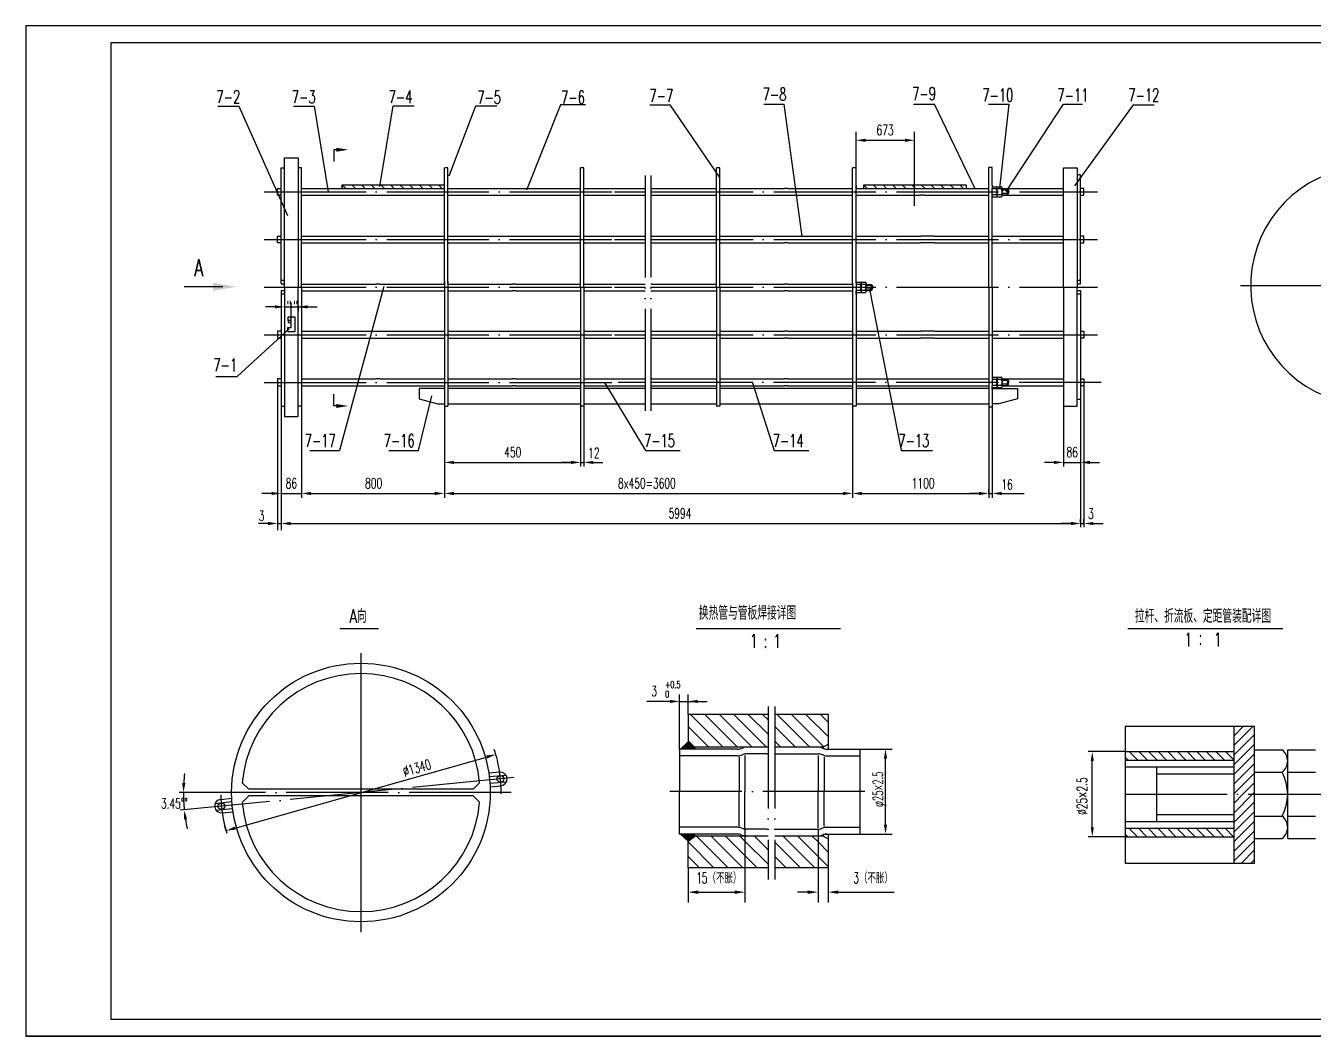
# Model space of a CAD drawing. Extents: x -955 to 1252, y 69 to 1417.
# Drawn here: x -525.5 to -147.1, y 1111.6 to 1408.6 of the extents above; entities that cross this region are included whole.
import ezdxf
from ezdxf.enums import TextEntityAlignment as Align

# ---------------------------------------------------------------- set-up
doc = ezdxf.new("R2010")
doc.units = 0
doc.header["$MEASUREMENT"] = 0
doc.linetypes.add('DASHDOT-M', pattern=[36, 30, -3, 0, -3])
doc.linetypes.add('DIVIDE-M', pattern=[39, 30, -3, 0, -3, 0, -3])
doc.layers.get('0').update_dxf_attribs({"linetype": 'CONTINUOUS'})
for name, color, linetype in [('1', 3, 'CONTINUOUS'), ('CDR_DWG1', 4, 'CONTINUOUS'), ('CDR_DWG2', 2, 'CONTINUOUS'), ('CDR_DWG3', 1, 'DASHDOT-M'), ('CDR_DWG4', 3, 'DIVIDE-M')]:
    doc.layers.add(name, color=color, linetype=linetype)
doc.styles.add('HZ', font='romans', dxfattribs={"width": 0.7, "bigfont": 'hz'})

# ---------------------------------------------------------------- blocks, each defined once
blk = doc.blocks.new('*X111')
at = {"layer": '1', "color": 0, "linetype": 'Continuous'}
for p, q in [((-22596.93, -20726.81), (-22606.55, -20717.18)), ((-22592.68, -20726.81), (-22602.31, -20717.18)), ((-22588.44, -20726.81), (-22598.06, -20717.18)), ((-22584.2, -20726.81), (-22593.82, -20717.18)), ((-22583.73, -20723.03), (-22589.58, -20717.18)), ((-22583.73, -20718.79), (-22585.34, -20717.18)), ((-22571.47, -20726.81), (-22581.09, -20717.18)), ((-22567.34, -20726.69), (-22576.85, -20717.18)), ((-22565.99, -20723.8), (-22572.61, -20717.18)), ((-22565.99, -20719.56), (-22568.37, -20717.18)), ((-22601.17, -20726.81), (-22607.25, -20720.72)), ((-22575.71, -20726.81), (-22581.73, -20720.79)), ((-22605.99, -20726.23), (-22607.25, -20724.96)), ((-22579.96, -20726.81), (-22581.73, -20725.03)), ((-22595.42, -20762.25), (-22604.74, -20752.94)), ((-22591.18, -20762.25), (-22600.49, -20752.94)), ((-22590.53, -20758.66), (-22596.25, -20752.94)), ((-22590.53, -20754.42), (-22592.01, -20752.94)), ((-22583.73, -20756.97), (-22587.76, -20752.94)), ((-22569.97, -20762.25), (-22579.28, -20752.94)), ((-22569.05, -20758.92), (-22575.03, -20752.94)), ((-22569.05, -20754.68), (-22570.79, -20752.94)), ((-22599.66, -20762.25), (-22607.25, -20754.66)), ((-22583.73, -20761.21), (-22590.53, -20754.42)), ((-22574.21, -20762.25), (-22581.73, -20754.73)), ((-22565.99, -20757.74), (-22569.05, -20754.68)), ((-22603.91, -20762.25), (-22607.25, -20758.91)), ((-22586.94, -20762.25), (-22590.53, -20758.66)), ((-22578.45, -20762.25), (-22581.73, -20758.97)), ((-22565.99, -20761.99), (-22569.05, -20758.92))]:
    blk.add_line(p, q, dxfattribs=at)
blk = doc.blocks.new('*X110')
at = {"layer": '1', "color": 0, "linetype": 'Continuous'}
for p, q in [((-22609.36, -20752.37), (-22609.41, -20752.41)), ((-22608.94, -20752.37), (-22609.19, -20752.62)), ((-22609.1, -20752.37), (-22607.1, -20754.38)), ((-22608.51, -20752.37), (-22608.97, -20752.83)), ((-22608.09, -20752.37), (-22608.75, -20753.04)), ((-22608.68, -20752.37), (-22606.86, -20754.19)), ((-22607.67, -20752.37), (-22608.54, -20753.24)), ((-22607.24, -20752.37), (-22608.32, -20753.45)), ((-22608.25, -20752.37), (-22606.62, -20754.01)), ((-22606.82, -20752.37), (-22608.1, -20753.66)), ((-22606.39, -20752.37), (-22607.89, -20753.86)), ((-22607.83, -20752.37), (-22606.38, -20753.82)), ((-22605.97, -20752.37), (-22607.67, -20754.07)), ((-22605.55, -20752.37), (-22607.45, -20754.28)), ((-22607.4, -20752.37), (-22606.14, -20753.63)), ((-22605.25, -20752.5), (-22607.22, -20754.48)), ((-22606.98, -20752.37), (-22605.9, -20753.45)), ((-22606.56, -20752.37), (-22605.66, -20753.26)), ((-22606.13, -20752.37), (-22605.42, -20753.08)), ((-22605.71, -20752.37), (-22605.25, -20752.83)), ((-22605.25, -20752.93), (-22605.33, -20753.01)), ((-22605.28, -20752.37), (-22605.25, -20752.4))]:
    blk.add_line(p, q, dxfattribs=at)
blk = doc.blocks.new('*X109')
at = {"layer": '1', "color": 0, "linetype": 'Continuous'}
for p, q in [((-22609.1, -20727.37), (-22607.1, -20725.37)), ((-22608.68, -20727.37), (-22606.86, -20725.55)), ((-22607.67, -20727.37), (-22608.54, -20726.5)), ((-22607.24, -20727.37), (-22608.32, -20726.29)), ((-22608.25, -20727.37), (-22606.62, -20725.74)), ((-22606.82, -20727.37), (-22608.1, -20726.09)), ((-22606.39, -20727.37), (-22607.89, -20725.88)), ((-22607.83, -20727.37), (-22606.38, -20725.92)), ((-22605.97, -20727.37), (-22607.67, -20725.67)), ((-22605.55, -20727.37), (-22607.45, -20725.47)), ((-22607.4, -20727.37), (-22606.14, -20726.11)), ((-22605.25, -20727.24), (-22607.23, -20725.27)), ((-22606.98, -20727.37), (-22605.9, -20726.3)), ((-22606.56, -20727.37), (-22605.66, -20726.48)), ((-22609.36, -20727.37), (-22609.41, -20727.33)), ((-22608.94, -20727.37), (-22609.19, -20727.12)), ((-22608.52, -20727.37), (-22608.97, -20726.92)), ((-22608.09, -20727.37), (-22608.75, -20726.71)), ((-22606.13, -20727.37), (-22605.42, -20726.67)), ((-22605.71, -20727.37), (-22605.25, -20726.92)), ((-22605.25, -20726.82), (-22605.33, -20726.74)), ((-22605.28, -20727.37), (-22605.25, -20727.34))]:
    blk.add_line(p, q, dxfattribs=at)
blk = doc.blocks.new('*X16')
for p, q in [((19.08, 29), (18.08, 30)), ((21.91, 29), (20.91, 30)), ((24.74, 29), (23.74, 30)), ((27.57, 29), (26.57, 30)), ((30.4, 29), (29.4, 30)), ((33.23, 29), (32.23, 30)), ((36.05, 29), (35.05, 30)), ((38.88, 29), (37.88, 30)), ((41.71, 29), (40.71, 30)), ((44.54, 29), (43.54, 30)), ((47.37, 29), (46.37, 30))]:
    blk.add_line(p, q)
blk = doc.blocks.new('*X17')
for p, q in [((19.08, 29), (18.08, 30)), ((21.91, 29), (20.91, 30)), ((24.74, 29), (23.74, 30)), ((27.57, 29), (26.57, 30)), ((30.4, 29), (29.4, 30)), ((33.23, 29), (32.23, 30)), ((36.05, 29), (35.05, 30)), ((38.88, 29), (37.88, 30)), ((41.71, 29), (40.71, 30)), ((44.54, 29), (43.54, 30)), ((47.37, 29), (46.37, 30))]:
    blk.add_line(p, q)
blk = doc.blocks.new('LGSGC1')
for p, q in [((304.37, 202), (305.37, 202)), ((304.37, 201), (305.37, 201)), ((304.37, 199), (305.37, 199)), ((304.37, 198), (305.37, 198))]:
    blk.add_line(p, q)

msp = doc.modelspace()

# ---------------------------------------------------------------- linework, layer by layer
for p, q in [((315.48, 1408.62), (-525.52, 1408.62)), ((-525.52, 1408.62), (-525.52, 1111.62)), ((-421.45, 1361.33), (-417.5, 1385.08)), ((-417.5, 1385.08), (-411.32, 1385.08)), ((-401.08, 1364.48), (-393.25, 1385.08)), ((-393.25, 1385.08), (-387.07, 1385.08)), ((-368.31, 1385.38), (-378.37, 1360.27)), ((-361, 1385.38), (-368.31, 1385.38)), ((-342.05, 1385.41), (-336.07, 1385.41)), ((-321.48, 1364.05), (-336.07, 1385.41)), ((-308.56, 1385.53), (-302.64, 1385.53)), ((-297.33, 1346.69), (-302.64, 1385.53)), ((-264.62, 1385.53), (-258.45, 1385.53)), ((-246.52, 1360.9), (-258.45, 1385.53)), ((-242.59, 1385.54), (-236.45, 1385.54)), ((-239.23, 1360.85), (-236.45, 1385.54)), ((-237.33, 1359.93), (-220.53, 1385.59)), ((-220.53, 1385.59), (-214.91, 1385.59)), ((-199.98, 1385.34), (-217.28, 1361.56)), ((-199.98, 1385.34), (-193.88, 1385.34)), ((-469.04, 1385.01), (-462.92, 1385.01)), ((-462.92, 1385.01), (-448.63, 1352.83)), ((-446.87, 1385.01), (-440.75, 1385.01)), ((-440.75, 1385.01), (-436.66, 1359.82)), ((-281.49, 1366.87), (-281.49, 1377.41)), ((-281.49, 1374.96), (-281.49, 1376.21)), ((-278.69, 1374.96), (-267.05, 1374.96)), ((-264.25, 1364.77), (-264.25, 1377.41)), ((-264.25, 1374.96), (-264.25, 1376.21)), ((-420.26, 1331.96), (-433.3, 1283.78)), ((-277.57, 1331.19), (-268.2, 1283.78)), ((-452.29, 1325.99), (-455.09, 1325.99)), ((-450.29, 1325.99), (-453.09, 1325.99)), ((-449.49, 1325.99), (-439.89, 1325.99)), ((-447.49, 1321.96), (-447.49, 1327.24)), ((-445.49, 1326.32), (-445.49, 1324.74)), ((-444.69, 1325.99), (-441.89, 1325.99)), ((-463.38, 1305.57), (-448.11, 1319.57)), ((-469.63, 1305.57), (-463.38, 1305.57)), ((-451.49, 1303.75), (-451.49, 1260.36)), ((-355.42, 1303.78), (-343.38, 1283.78)), ((-311.93, 1303.64), (-305.54, 1283.78)), ((-214.49, 1302.75), (-214.49, 1261.2)), ((-410.08, 1283.78), (-406.13, 1299.85)), ((-215.49, 1298.75), (-215.49, 1261.2)), ((-450.49, 1296.75), (-450.49, 1260.39)), ((-444.49, 1296.95), (-444.49, 1276.53)), ((-402.49, 1297.13), (-402.49, 1275.57)), ((-362.42, 1297.13), (-362.42, 1285.35)), ((-361.47, 1297.13), (-361.47, 1287.82)), ((-282.49, 1297.13), (-282.49, 1286.46)), ((-242.49, 1296.64), (-242.49, 1269.9)), ((-241.5, 1296.64), (-241.5, 1269.9)), ((-220.49, 1296.75), (-220.49, 1285.19)), ((-361.47, 1287.82), (-361.47, 1285.46)), ((-442.07, 1283.78), (-433.3, 1283.78)), ((-418.85, 1283.78), (-410.08, 1283.78)), ((-362.42, 1285.35), (-362.42, 1279.03)), ((-361.47, 1285.46), (-361.47, 1279.03)), ((-343.38, 1283.78), (-333.16, 1283.78)), ((-305.54, 1283.78), (-295.33, 1283.78)), ((-282.49, 1286.46), (-282.49, 1269.9)), ((-268.2, 1283.78), (-259.02, 1283.78)), ((-220.49, 1285.19), (-220.49, 1279.03)), ((-215.49, 1285.19), (-215.49, 1279.03)), ((-399.69, 1280.28), (-365.22, 1280.28)), ((-365.22, 1280.28), (-368.02, 1280.28)), ((-362.42, 1280.28), (-361.47, 1280.28)), ((-362.42, 1280.28), (-361.47, 1280.28)), ((-358.67, 1280.28), (-355.87, 1280.28)), ((-223.29, 1280.28), (-226.09, 1280.28)), ((-220.49, 1280.28), (-215.49, 1280.28)), ((-212.69, 1280.28), (-209.89, 1280.28)), ((-444.49, 1277.18), (-444.49, 1269.9)), ((-402.49, 1279.03), (-402.49, 1269.9)), ((-402.49, 1276.22), (-402.49, 1269.9)), ((-450.49, 1272.62), (-450.49, 1269.9)), ((-242.49, 1271.15), (-242.49, 1272.4)), ((-453.29, 1271.15), (-456.09, 1271.15)), ((-450.49, 1271.15), (-444.49, 1271.15)), ((-441.69, 1271.15), (-438.89, 1271.15)), ((-441.69, 1271.15), (-405.29, 1271.15)), ((-399.69, 1271.15), (-285.29, 1271.15)), ((-279.69, 1271.15), (-245.29, 1271.15)), ((-245.29, 1271.15), (-248.09, 1271.15)), ((-242.49, 1271.15), (-241.5, 1271.15)), ((-238.7, 1271.15), (-232.05, 1271.15)), ((-451.49, 1264.97), (-451.49, 1261.07)), ((-450.49, 1264.97), (-450.49, 1261.07)), ((-454.29, 1262.32), (-457.09, 1262.32)), ((-451.49, 1262.32), (-450.49, 1262.32)), ((-447.69, 1262.32), (-218.29, 1262.32)), ((-447.69, 1262.32), (-442.34, 1262.32)), ((-218.29, 1262.32), (-221.09, 1262.32)), ((-215.49, 1262.32), (-215.49, 1263.57)), ((-215.49, 1262.32), (-214.49, 1262.32)), ((-215.49, 1262.32), (-214.49, 1262.32)), ((-214.49, 1262.32), (-214.49, 1263.57)), ((-211.69, 1262.32), (-208.89, 1262.32)), ((-427, 1224.25), (-427, 1142.25)), ((-333.35, 1196.03), (-333.35, 1212.03)), ((-330.85, 1206.22), (-330.85, 1212.03)), ((-336.15, 1210.03), (-342.99, 1210.03)), ((-333.35, 1210.03), (-325.25, 1210.03)), ((-330.65, 1206.22), (-330.85, 1206.02)), ((-170.36, 1199.96), (-167.65, 1202.67)), ((-170.36, 1197.13), (-164.82, 1202.67)), ((-170.36, 1194.3), (-164.36, 1200.3)), ((-333.05, 1196.03), (-330.84, 1198.14)), ((-330.84, 1198.14), (-328.84, 1196.59)), ((-328.85, 1196.59), (-328.85, 1196.03)), ((-280.38, 1196.03), (-270.82, 1196.03)), ((-170.36, 1191.47), (-164.36, 1197.47)), ((-463.95, 1172.8), (-390.05, 1193.69)), ((-387.35, 1194.45), (-387.69, 1195.65)), ((-307.72, 1194.6), (-307.33, 1194.6)), ((-272.82, 1173.83), (-272.82, 1193.23)), ((-202.36, 1195.27), (-213.3, 1195.27)), ((-212.05, 1173.07), (-212.05, 1192.47)), ((-201.49, 1192.77), (-202.36, 1193.64)), ((-198.66, 1192.77), (-201.16, 1195.27)), ((-195.83, 1192.77), (-198.33, 1195.27)), ((-193.01, 1192.77), (-195.51, 1195.27)), ((-190.18, 1192.77), (-192.68, 1195.27)), ((-187.35, 1192.77), (-189.85, 1195.27)), ((-184.52, 1192.77), (-187.02, 1195.27)), ((-181.69, 1192.77), (-184.19, 1195.27)), ((-178.86, 1192.77), (-181.36, 1195.27)), ((-176.03, 1192.77), (-178.53, 1195.27)), ((-173.21, 1192.77), (-175.71, 1195.27)), ((-170.38, 1192.77), (-172.88, 1195.27)), ((-170.36, 1188.65), (-164.36, 1194.65)), ((-170.36, 1185.82), (-164.36, 1191.82)), ((-170.36, 1182.99), (-164.36, 1188.99)), ((-167.75, 1182.77), (-164.36, 1186.16)), ((-468, 1183.25), (-480.41, 1183.25)), ((-170.36, 1177.33), (-164.92, 1182.77)), ((-170.36, 1180.16), (-167.75, 1182.77)), ((-470.98, 1178.93), (-480.16, 1178.03)), ((-170.36, 1174.5), (-164.36, 1180.5)), ((-170.36, 1171.67), (-164.36, 1177.67)), ((-466.65, 1172.04), (-466.99, 1173.24)), ((-170.36, 1168.85), (-164.36, 1174.85)), ((-333.05, 1171.03), (-330.84, 1168.92)), ((-330.84, 1168.92), (-328.84, 1170.47)), ((-328.85, 1170.46), (-328.85, 1171.03)), ((-314.13, 1172.92), (-314.13, 1150.97)), ((-307.72, 1172.46), (-307.33, 1172.46)), ((-307.33, 1170.46), (-307.38, 1170.46)), ((-292.66, 1172.46), (-292.66, 1150.97)), ((-280.38, 1171.03), (-270.82, 1171.03)), ((-202.36, 1170.27), (-213.3, 1170.27)), ((-201.62, 1170.27), (-202.36, 1171.01)), ((-198.79, 1170.27), (-201.29, 1172.77)), ((-195.96, 1170.27), (-198.46, 1172.77)), ((-193.13, 1170.27), (-195.63, 1172.77)), ((-190.3, 1170.27), (-192.8, 1172.77)), ((-187.48, 1170.27), (-189.98, 1172.77)), ((-184.65, 1170.27), (-187.15, 1172.77)), ((-181.82, 1170.27), (-184.32, 1172.77)), ((-178.99, 1170.27), (-181.49, 1172.77)), ((-176.16, 1170.27), (-178.66, 1172.77)), ((-173.33, 1170.27), (-175.83, 1172.77)), ((-170.51, 1170.27), (-173.01, 1172.77)), ((-170.36, 1166.02), (-164.36, 1172.02)), ((-170.36, 1163.19), (-164.36, 1169.19)), ((-168.23, 1162.49), (-164.36, 1166.36)), ((-165.4, 1162.49), (-164.36, 1163.53)), ((-330.85, 1161.15), (-330.85, 1150.97)), ((-289.59, 1161.21), (-289.65, 1161.15)), ((-289.65, 1161.15), (-289.65, 1150.97)), ((-327.85, 1153.97), (-317.13, 1153.97)), ((-295.66, 1153.97), (-298.66, 1153.97)), ((-286.65, 1153.97), (-270.27, 1153.97)), ((-525.52, 1111.62), (315.48, 1111.62)), ((-525.52, 1111.62), (315.48, 1111.62)), ((315.48, 1111.62), (-525.52, 1111.62))]:
    msp.add_line(p, q)
msp.add_lwpolyline([(-447.67, 1325.99, 0.35, 0.35, 1), (-447.32, 1325.99, 0.35, 0.35, 1)], format="xyseb", close=True)
for start, end in [(173.8442, 176.9221), (180, 185.6057), (188.6836, 191.7615)]:
    msp.add_arc((-427.04, 1183.25), 52.13, start, end)
for points in [[(-278.69, 1375.43), (-278.69, 1374.49), (-281.49, 1374.96)], [(-267.05, 1375.43), (-267.05, 1374.49), (-264.25, 1374.96)], [(-452.29, 1326.46), (-452.29, 1325.52), (-449.49, 1325.99)], [(-442.69, 1326.46), (-442.69, 1325.52), (-445.49, 1325.99)], [(-399.69, 1280.74), (-399.69, 1279.81), (-402.49, 1280.28)], [(-365.22, 1280.74), (-365.22, 1279.81), (-362.42, 1280.28)], [(-365.22, 1280.74), (-365.22, 1279.81), (-362.42, 1280.28)], [(-358.67, 1280.74), (-358.67, 1279.81), (-361.47, 1280.28)], [(-223.29, 1280.74), (-223.29, 1279.81), (-220.49, 1280.28)], [(-212.69, 1280.74), (-212.69, 1279.81), (-215.49, 1280.28)], [(-453.29, 1271.62), (-453.29, 1270.68), (-450.49, 1271.15)], [(-441.69, 1271.62), (-441.69, 1270.68), (-444.49, 1271.15)], [(-441.69, 1271.62), (-441.69, 1270.68), (-444.49, 1271.15)], [(-405.29, 1271.62), (-405.29, 1270.68), (-402.49, 1271.15)], [(-399.69, 1271.62), (-399.69, 1270.68), (-402.49, 1271.15)], [(-285.29, 1271.62), (-285.29, 1270.68), (-282.49, 1271.15)], [(-279.69, 1271.62), (-279.69, 1270.68), (-282.49, 1271.15)], [(-245.29, 1271.62), (-245.29, 1270.68), (-242.49, 1271.15)], [(-245.29, 1271.62), (-245.29, 1270.68), (-242.49, 1271.15)], [(-238.7, 1271.62), (-238.7, 1270.68), (-241.5, 1271.15)], [(-454.29, 1262.79), (-454.29, 1261.85), (-451.49, 1262.32)], [(-447.69, 1262.79), (-447.69, 1261.85), (-450.49, 1262.32)], [(-447.69, 1262.79), (-447.69, 1261.85), (-450.49, 1262.32)], [(-218.29, 1262.79), (-218.29, 1261.85), (-215.49, 1262.32)], [(-218.29, 1262.79), (-218.29, 1261.85), (-215.49, 1262.32)], [(-211.69, 1262.79), (-211.69, 1261.85), (-214.49, 1262.32)], [(-336.15, 1210.5), (-336.15, 1209.57), (-333.35, 1210.03)], [(-328.05, 1210.5), (-328.05, 1209.57), (-330.85, 1210.03)], [(-273.29, 1193.23), (-272.36, 1193.23), (-272.82, 1196.03)], [(-390.17, 1194.14), (-389.92, 1193.24), (-387.35, 1194.45)], [(-212.51, 1192.47), (-211.58, 1192.47), (-212.05, 1195.27)], [(-478.62, 1186.03), (-479.56, 1186.06), (-479.16, 1183.25)], [(-479.03, 1175.32), (-478.1, 1175.43), (-478.92, 1178.15)], [(-464.08, 1173.25), (-463.83, 1172.35), (-466.65, 1172.04)], [(-273.29, 1173.83), (-272.36, 1173.83), (-272.82, 1171.03)], [(-212.51, 1173.07), (-211.58, 1173.07), (-212.05, 1170.27)], [(-327.85, 1154.47), (-327.85, 1153.47), (-330.85, 1153.97)], [(-317.13, 1154.47), (-317.13, 1153.47), (-314.13, 1153.97)], [(-295.66, 1154.47), (-295.66, 1153.47), (-292.66, 1153.97)], [(-286.65, 1154.47), (-286.65, 1153.47), (-289.65, 1153.97)]]:
    msp.add_solid(points)
at = {"layer": 'CDR_DWG1'}
for p, q in [((310.48, 1403.62), (-500.52, 1403.62)), ((-500.52, 1403.62), (-500.52, 1116.62)), ((-450.49, 1332.82), (-450.49, 1366.81)), ((-450.49, 1366.81), (-449.49, 1366.81)), ((-449.49, 1331.81), (-449.49, 1369.81)), ((-449.49, 1369.81), (-445.49, 1369.81)), ((-445.49, 1369.81), (-445.49, 1331.81)), ((-444.49, 1366.81), (-445.49, 1366.81)), ((-444.49, 1331.81), (-444.49, 1366.81)), ((-402.49, 1332.82), (-402.49, 1366.81)), ((-401.49, 1366.81), (-402.36, 1366.81)), ((-401.49, 1332.82), (-401.49, 1366.81)), ((-362.49, 1331.81), (-362.49, 1366.81)), ((-361.49, 1366.81), (-362.49, 1366.81)), ((-361.49, 1331.81), (-361.49, 1366.81)), ((-322.49, 1358.81), (-322.49, 1366.81)), ((-321.49, 1366.81), (-322.49, 1366.81)), ((-321.49, 1358.81), (-321.49, 1366.81)), ((-282.49, 1344.81), (-282.49, 1366.81)), ((-281.49, 1366.81), (-282.49, 1366.81)), ((-281.49, 1344.81), (-281.49, 1366.81)), ((-242.49, 1360.81), (-242.49, 1366.92)), ((-241.49, 1366.92), (-242.49, 1366.92)), ((-241.49, 1361.81), (-241.49, 1366.92)), ((-220.49, 1331.81), (-220.49, 1366.81)), ((-220.49, 1366.81), (-216.49, 1366.81)), ((-216.49, 1366.81), (-216.49, 1331.81)), ((-215.49, 1364.81), (-216.49, 1364.81)), ((-215.49, 1332.81), (-215.49, 1364.81)), ((-451.49, 1360.81), (-450.49, 1360.81)), ((-451.49, 1358.81), (-451.49, 1360.81)), ((-450.49, 1358.81), (-451.49, 1358.81)), ((-444.49, 1360.81), (-402.49, 1360.81)), ((-444.49, 1358.81), (-422.49, 1358.81)), ((-432.49, 1360.81), (-432.49, 1361.82)), ((-402.49, 1361.81), (-432.49, 1361.81)), ((-432.49, 1361.81), (-432.49, 1360.81)), ((-422.49, 1358.81), (-421.25, 1358.81)), ((-421.49, 1358.81), (-402.49, 1358.81)), ((-401.49, 1360.81), (-382.49, 1360.81)), ((-401.49, 1358.81), (-382.49, 1358.81)), ((-382.49, 1360.81), (-381.49, 1360.81)), ((-382.49, 1358.81), (-381.49, 1358.81)), ((-381.49, 1360.81), (-362.49, 1360.81)), ((-381.49, 1358.81), (-362.49, 1358.81)), ((-361.49, 1360.81), (-352.33, 1360.81)), ((-361.49, 1358.81), (-352.33, 1358.81)), ((-352.49, 1360.81), (-343.46, 1360.81)), ((-352.49, 1358.81), (-343.46, 1358.81)), ((-341.76, 1360.81), (-341.49, 1360.81)), ((-341.76, 1358.81), (-341.49, 1358.81)), ((-341.49, 1360.81), (-322.49, 1360.81)), ((-341.49, 1358.81), (-322.49, 1358.81)), ((-322.49, 1346.9), (-322.49, 1358.85)), ((-321.49, 1360.81), (-321.49, 1360.81)), ((-321.49, 1360.81), (-302.49, 1360.81)), ((-321.49, 1346.9), (-321.49, 1358.85)), ((-321.49, 1358.81), (-321.49, 1358.81)), ((-321.49, 1358.81), (-302.49, 1358.81)), ((-301.49, 1360.81), (-302.49, 1360.81)), ((-302.49, 1358.81), (-301.49, 1358.81)), ((-301.49, 1360.81), (-282.49, 1360.81)), ((-301.49, 1358.81), (-282.49, 1358.81)), ((-281.49, 1360.81), (-281.49, 1361.82)), ((-281.49, 1361.81), (-281.49, 1360.81)), ((-281.49, 1360.81), (-242.5, 1360.81)), ((-281.49, 1358.81), (-262.49, 1358.81)), ((-249.25, 1361.81), (-279.25, 1361.81)), ((-279.25, 1361.81), (-279.25, 1360.81)), ((-261.49, 1358.81), (-262.49, 1358.81)), ((-261.49, 1358.81), (-242.49, 1358.81)), ((-260.5, 1360.81), (-259.5, 1360.81)), ((-259.65, 1358.81), (-258.65, 1358.81)), ((-249.11, 1361.9), (-249.11, 1360.87)), ((-242.49, 1331.81), (-242.49, 1360.81)), ((-241.49, 1361.81), (-241.49, 1360.81)), ((-241.49, 1361.31), (-240.3, 1361.31)), ((-241.49, 1331.81), (-241.49, 1360.81)), ((-238.49, 1360.69), (-241.49, 1360.69)), ((-238.49, 1358.93), (-241.49, 1358.93)), ((-239.99, 1361.31), (-238.75, 1361.31)), ((-239.99, 1360.69), (-239.99, 1361.31)), ((-239.99, 1359.81), (-239.99, 1360.69)), ((-239.99, 1358.31), (-239.99, 1359.81)), ((-238.56, 1360.81), (-220.49, 1360.81)), ((-238.49, 1361), (-238.49, 1359.81)), ((-238.49, 1360.69), (-236.99, 1360.69)), ((-236.64, 1360.33), (-238.49, 1360.33)), ((-238.49, 1358.6), (-238.49, 1359.81)), ((-236.64, 1359.29), (-238.49, 1359.29)), ((-238.49, 1358.93), (-236.99, 1358.93)), ((-238.49, 1358.81), (-220.49, 1358.81)), ((-236.99, 1360.69), (-236.99, 1359.81)), ((-236.99, 1360.69), (-236.64, 1360.33)), ((-236.99, 1358.93), (-236.99, 1359.81)), ((-236.99, 1358.93), (-236.64, 1359.29)), ((-236.64, 1360.33), (-236.64, 1359.81)), ((-236.64, 1359.29), (-236.64, 1359.81)), ((-214.49, 1360.81), (-215.49, 1360.81)), ((-215.49, 1358.81), (-214.49, 1358.81)), ((-214.49, 1358.81), (-214.49, 1360.81)), ((-241.49, 1358.31), (-240.3, 1358.31)), ((-239.99, 1358.31), (-238.75, 1358.31)), ((-451.49, 1346.81), (-450.49, 1346.81)), ((-451.49, 1344.81), (-451.49, 1346.81)), ((-450.49, 1344.81), (-451.49, 1344.81)), ((-444.49, 1346.81), (-421.5, 1346.81)), ((-444.49, 1344.81), (-421.5, 1344.81)), ((-421.49, 1346.81), (-402.49, 1346.81)), ((-421.49, 1344.81), (-402.49, 1344.81)), ((-401.49, 1346.81), (-381.41, 1346.81)), ((-401.49, 1344.81), (-381.41, 1344.81)), ((-381.49, 1346.81), (-362.49, 1346.81)), ((-381.49, 1344.81), (-362.49, 1344.81)), ((-361.49, 1346.81), (-352.54, 1346.81)), ((-361.49, 1344.81), (-352.54, 1344.81)), ((-352.49, 1346.81), (-343.46, 1346.81)), ((-352.49, 1344.81), (-343.46, 1344.81)), ((-341.76, 1346.81), (-341.49, 1346.81)), ((-341.76, 1344.81), (-341.49, 1344.81)), ((-341.49, 1346.81), (-322.46, 1346.81)), ((-341.49, 1344.81), (-322.46, 1344.81)), ((-322.49, 1331.81), (-322.49, 1346.84)), ((-321.49, 1331.81), (-321.49, 1346.84)), ((-321.49, 1346.81), (-302.49, 1346.81)), ((-321.49, 1344.81), (-302.49, 1344.81)), ((-302.49, 1346.81), (-301.49, 1346.81)), ((-301.49, 1344.81), (-302.49, 1344.81)), ((-301.49, 1346.81), (-282.49, 1346.81)), ((-301.49, 1344.81), (-282.49, 1344.81)), ((-282.49, 1332.94), (-282.49, 1344.85)), ((-281.49, 1346.81), (-281.48, 1346.81)), ((-281.49, 1346.81), (-262.49, 1346.81)), ((-281.49, 1332.94), (-281.49, 1344.85)), ((-281.49, 1344.81), (-281.48, 1344.81)), ((-281.49, 1344.81), (-262.49, 1344.81)), ((-258.49, 1346.81), (-262.49, 1346.81)), ((-258.49, 1344.81), (-262.49, 1344.81)), ((-258.49, 1346.81), (-242.49, 1346.81)), ((-258.49, 1344.81), (-242.49, 1344.81)), ((-241.49, 1346.81), (-220.49, 1346.81)), ((-241.49, 1344.81), (-220.49, 1344.81)), ((-214.49, 1346.81), (-215.49, 1346.81)), ((-215.49, 1344.81), (-214.49, 1344.81)), ((-214.49, 1344.81), (-214.49, 1346.81)), ((-450.49, 1333.81), (-449.49, 1333.81)), ((-450.49, 1332.81), (-449.49, 1332.81)), ((-444.49, 1332.71), (-422.49, 1332.71)), ((-421.49, 1332.71), (-422.49, 1332.71)), ((-421.49, 1332.71), (-402.49, 1332.71)), ((-402.49, 1333.54), (-402.49, 1296.81)), ((-401.49, 1333.54), (-401.49, 1296.81)), ((-401.49, 1332.71), (-382.49, 1332.71)), ((-381.49, 1332.71), (-382.49, 1332.71)), ((-381.49, 1332.71), (-362.49, 1332.71)), ((-361.49, 1332.71), (-352.33, 1332.71)), ((-352.49, 1332.71), (-343.46, 1332.71)), ((-341.49, 1332.71), (-341.76, 1332.71)), ((-341.49, 1332.71), (-322.49, 1332.71)), ((-321.49, 1332.71), (-302.49, 1332.71)), ((-301.49, 1332.71), (-302.49, 1332.71)), ((-301.49, 1332.71), (-282.49, 1332.71)), ((-282.49, 1332.94), (-282.49, 1318.88)), ((-281.49, 1333.21), (-280.3, 1333.21)), ((-281.49, 1332.91), (-281.49, 1318.88)), ((-278.49, 1332.59), (-281.49, 1332.59)), ((-279.99, 1333.21), (-278.75, 1333.21)), ((-279.99, 1333.21), (-279.99, 1331.71)), ((-278.49, 1332.92), (-278.49, 1331.71)), ((-278.49, 1332.59), (-276.99, 1332.59)), ((-276.64, 1332.24), (-278.49, 1332.24)), ((-276.99, 1332.59), (-276.99, 1331.71)), ((-276.99, 1332.59), (-276.64, 1332.24)), ((-276.64, 1332.24), (-276.64, 1331.71)), ((-450.49, 1330.81), (-449.49, 1330.81)), ((-450.49, 1330.8), (-450.49, 1296.81)), ((-450.49, 1329.81), (-449.49, 1329.81)), ((-449.49, 1331.81), (-449.49, 1293.81)), ((-445.49, 1293.81), (-445.49, 1331.81)), ((-444.49, 1331.81), (-444.49, 1296.81)), ((-444.49, 1330.71), (-402.49, 1330.71)), ((-401.49, 1330.71), (-382.49, 1330.71)), ((-381.49, 1330.71), (-382.49, 1330.71)), ((-381.49, 1330.71), (-362.49, 1330.71)), ((-362.49, 1331.81), (-362.49, 1296.81)), ((-361.49, 1331.81), (-361.49, 1296.81)), ((-361.49, 1330.71), (-352.33, 1330.71)), ((-352.49, 1330.71), (-343.46, 1330.71)), ((-351.42, 1331.81), (-343.46, 1331.81)), ((-341.76, 1330.71), (-322.49, 1330.71)), ((-322.49, 1331.81), (-322.49, 1318.88)), ((-321.49, 1331.81), (-321.49, 1318.88)), ((-321.49, 1330.71), (-302.49, 1330.71)), ((-301.49, 1330.71), (-302.49, 1330.71)), ((-301.49, 1330.71), (-282.49, 1330.71)), ((-278.49, 1330.84), (-281.49, 1330.84)), ((-281.49, 1329.71), (-281.49, 1330.71)), ((-281.49, 1330.21), (-280.3, 1330.21)), ((-279.99, 1331.71), (-279.99, 1330.84)), ((-279.99, 1330.84), (-279.99, 1330.21)), ((-279.99, 1330.21), (-278.75, 1330.21)), ((-278.49, 1330.52), (-278.49, 1331.71)), ((-276.64, 1331.19), (-278.49, 1331.19)), ((-278.49, 1330.84), (-276.99, 1330.84)), ((-276.99, 1330.84), (-276.99, 1331.71)), ((-276.99, 1330.84), (-276.64, 1331.19)), ((-276.64, 1331.19), (-276.64, 1331.71)), ((-242.49, 1331.81), (-242.49, 1302.81)), ((-241.49, 1331.81), (-241.49, 1302.81)), ((-220.49, 1331.81), (-220.49, 1296.81)), ((-216.49, 1296.81), (-216.49, 1331.81)), ((-215.49, 1330.82), (-215.49, 1298.81)), ((-448.39, 1323.06), (-446.39, 1323.06)), ((-448.39, 1321.96), (-448.39, 1323.06)), ((-448.39, 1321.96), (-448.39, 1321.43)), ((-447.49, 1321.96), (-448.39, 1321.96)), ((-448.39, 1321.43), (-447.49, 1321.43)), ((-447.49, 1319.96), (-447.49, 1321.96)), ((-446.39, 1323.06), (-446.39, 1318.82)), ((-450.49, 1318.81), (-451.49, 1318.81)), ((-451.49, 1318.81), (-451.49, 1316.81)), ((-448.49, 1319.96), (-447.49, 1319.96)), ((-448.49, 1318.8), (-448.49, 1319.96)), ((-448.49, 1318.8), (-446.37, 1318.8)), ((-444.49, 1318.81), (-421.53, 1318.81)), ((-421.49, 1318.81), (-402.49, 1318.81)), ((-401.49, 1318.81), (-381.41, 1318.81)), ((-381.49, 1318.81), (-362.49, 1318.81)), ((-361.49, 1318.81), (-352.33, 1318.81)), ((-352.49, 1318.81), (-343.46, 1318.81)), ((-341.76, 1318.81), (-322.48, 1318.81)), ((-322.49, 1318.92), (-322.49, 1296.81)), ((-321.49, 1318.92), (-321.49, 1296.81)), ((-321.49, 1318.81), (-302.49, 1318.81)), ((-301.49, 1318.81), (-302.49, 1318.81)), ((-301.49, 1318.81), (-282.49, 1318.81)), ((-282.49, 1318.8), (-282.49, 1304.83)), ((-281.49, 1318.81), (-262.49, 1318.81)), ((-281.49, 1318.8), (-281.49, 1304.83)), ((-258.49, 1318.81), (-262.49, 1318.81)), ((-258.49, 1318.81), (-242.49, 1318.81)), ((-241.49, 1318.81), (-220.49, 1318.81)), ((-215.49, 1318.81), (-214.49, 1318.81)), ((-214.49, 1318.81), (-214.49, 1316.81)), ((-451.49, 1316.81), (-450.49, 1316.81)), ((-444.49, 1316.81), (-421.53, 1316.81)), ((-421.49, 1316.81), (-402.49, 1316.81)), ((-401.49, 1316.81), (-381.41, 1316.81)), ((-381.49, 1316.81), (-362.49, 1316.81)), ((-361.49, 1316.81), (-352.33, 1316.81)), ((-352.49, 1316.81), (-343.46, 1316.81)), ((-341.49, 1316.81), (-341.76, 1316.81)), ((-341.49, 1316.81), (-322.48, 1316.81)), ((-321.49, 1316.81), (-302.49, 1316.81)), ((-301.49, 1316.81), (-302.49, 1316.81)), ((-301.49, 1316.81), (-282.49, 1316.81)), ((-281.49, 1316.81), (-262.49, 1316.81)), ((-258.49, 1316.81), (-262.49, 1316.81)), ((-258.49, 1316.81), (-242.49, 1316.81)), ((-241.49, 1316.81), (-220.49, 1316.81)), ((-214.49, 1316.81), (-215.49, 1316.81)), ((-450.49, 1304.81), (-451.49, 1304.81)), ((-451.49, 1304.81), (-451.49, 1302.81)), ((-451.49, 1302.81), (-450.49, 1302.81)), ((-444.49, 1304.81), (-422.49, 1304.81)), ((-444.49, 1302.81), (-402.49, 1302.81)), ((-421.49, 1304.81), (-422.49, 1304.81)), ((-421.49, 1304.81), (-402.49, 1304.81)), ((-402.49, 1301.97), (-409.88, 1301.97)), ((-409.88, 1301.97), (-409.88, 1298.99)), ((-401.49, 1304.81), (-382.49, 1304.81)), ((-401.49, 1302.81), (-382.49, 1302.81)), ((-362.49, 1301.97), (-401.49, 1301.97)), ((-381.49, 1304.81), (-382.49, 1304.81)), ((-381.49, 1302.81), (-382.49, 1302.81)), ((-381.49, 1304.81), (-362.49, 1304.81)), ((-381.49, 1302.81), (-362.49, 1302.81)), ((-361.49, 1304.81), (-352.33, 1304.81)), ((-361.49, 1302.81), (-352.33, 1302.81)), ((-343.46, 1301.97), (-361.49, 1301.97)), ((-352.49, 1304.81), (-343.46, 1304.81)), ((-352.49, 1302.81), (-343.46, 1302.81)), ((-341.49, 1304.81), (-341.76, 1304.81)), ((-341.76, 1302.81), (-322.49, 1302.81)), ((-322.49, 1301.97), (-341.76, 1301.97)), ((-341.49, 1304.81), (-322.49, 1304.81)), ((-321.49, 1304.81), (-302.49, 1304.81)), ((-321.49, 1302.81), (-302.49, 1302.81)), ((-282.49, 1301.97), (-321.49, 1301.97)), ((-301.49, 1304.81), (-302.49, 1304.81)), ((-301.49, 1302.81), (-302.49, 1302.81)), ((-301.49, 1304.81), (-282.49, 1304.81)), ((-301.49, 1302.81), (-282.49, 1302.81)), ((-282.49, 1304.81), (-282.49, 1296.81)), ((-281.49, 1304.91), (-281.49, 1296.81)), ((-281.49, 1302.81), (-242.42, 1302.81)), ((-242.49, 1301.97), (-281.49, 1301.97)), ((-281.44, 1304.8), (-242.45, 1304.8)), ((-242.49, 1302.81), (-242.49, 1296.64)), ((-241.51, 1301.97), (-234.07, 1301.97)), ((-241.49, 1305.31), (-240.3, 1305.31)), ((-238.49, 1304.69), (-241.49, 1304.69)), ((-238.49, 1302.93), (-241.49, 1302.93)), ((-241.49, 1301.81), (-241.49, 1302.81)), ((-241.49, 1302.31), (-240.3, 1302.31)), ((-241.49, 1301.81), (-241.49, 1298.81)), ((-239.99, 1305.31), (-238.75, 1305.31)), ((-239.99, 1305.31), (-239.99, 1303.81)), ((-239.99, 1303.81), (-239.99, 1302.93)), ((-239.99, 1302.93), (-239.99, 1302.31)), ((-239.99, 1302.31), (-238.75, 1302.31)), ((-238.56, 1302.81), (-220.49, 1302.81)), ((-238.49, 1305.02), (-238.49, 1303.81)), ((-238.49, 1304.81), (-220.49, 1304.81)), ((-238.49, 1304.69), (-236.99, 1304.69)), ((-236.64, 1304.33), (-238.49, 1304.33)), ((-238.49, 1302.62), (-238.49, 1303.81)), ((-236.64, 1303.29), (-238.49, 1303.29)), ((-238.49, 1302.93), (-236.99, 1302.93)), ((-236.99, 1304.69), (-236.64, 1304.33)), ((-236.99, 1304.69), (-236.99, 1303.81)), ((-236.99, 1302.93), (-236.99, 1303.81)), ((-236.99, 1302.93), (-236.64, 1303.29)), ((-236.64, 1304.33), (-236.64, 1303.81)), ((-236.64, 1303.29), (-236.64, 1303.81)), ((-234.07, 1301.97), (-234.07, 1298.99)), ((-215.49, 1304.81), (-214.49, 1304.81)), ((-214.49, 1302.81), (-215.49, 1302.81)), ((-214.49, 1304.81), (-214.49, 1302.81)), ((-409.88, 1298.99), (-404.42, 1297.49)), ((-241.49, 1298.81), (-241.5, 1296.64)), ((-234.07, 1298.99), (-239.52, 1297.49)), ((-215.49, 1298.81), (-216.49, 1298.81)), ((-450.49, 1296.81), (-449.49, 1296.81)), ((-444.49, 1296.81), (-445.49, 1296.81)), ((-404.42, 1297.49), (-402.49, 1297.49)), ((-402.49, 1296.81), (-401.49, 1296.81)), ((-401.49, 1297.49), (-362.49, 1297.49)), ((-361.49, 1296.81), (-362.49, 1296.81)), ((-361.49, 1297.49), (-343.46, 1297.49)), ((-341.76, 1297.49), (-322.49, 1297.49)), ((-321.49, 1296.81), (-322.49, 1296.81)), ((-321.49, 1297.49), (-282.49, 1297.49)), ((-281.49, 1296.81), (-282.49, 1296.81)), ((-281.49, 1297.49), (-242.49, 1297.49)), ((-242.49, 1296.64), (-241.5, 1296.64)), ((-239.52, 1297.49), (-241.45, 1297.49)), ((-220.49, 1296.81), (-216.49, 1296.81)), ((-449.49, 1293.81), (-445.49, 1293.81)), ((-307.33, 1206.22), (-330.85, 1206.22)), ((-330.85, 1206.22), (-330.85, 1198.14)), ((-289.59, 1206.22), (-305.33, 1206.22)), ((-289.59, 1196.03), (-289.59, 1206.22)), ((-202.36, 1202.67), (-202.36, 1162.49)), ((-164.36, 1202.67), (-202.36, 1202.67)), ((-170.36, 1162.49), (-170.36, 1202.67)), ((-164.36, 1162.49), (-164.36, 1202.67)), ((-333.35, 1196.03), (-333.35, 1183.53)), ((-316.29, 1196.03), (-333.35, 1196.03)), ((-307.33, 1196.6), (-328.85, 1196.59)), ((-315.28, 1196.21), (-314.69, 1196.42)), ((-291.13, 1196.6), (-305.33, 1196.6)), ((-291.05, 1196.21), (-291.64, 1196.42)), ((-289.59, 1197.49), (-291.13, 1196.6)), ((-291.13, 1196.6), (-291.13, 1196.24)), ((-290.05, 1196.03), (-280.38, 1196.03)), ((-280.38, 1196.03), (-280.38, 1171.03)), ((-316.29, 1194.03), (-333.35, 1194.03)), ((-315.85, 1193.69), (-315.85, 1183.53)), ((-315.28, 1194.21), (-314.69, 1194.42)), ((-314.13, 1194.13), (-314.13, 1183.53)), ((-307.72, 1194.6), (-313.67, 1194.6)), ((-305.33, 1194.6), (-292.58, 1194.59)), ((-292.59, 1194.13), (-292.59, 1183.53)), ((-291.05, 1194.21), (-291.64, 1194.42)), ((-290.86, 1193.69), (-290.86, 1183.53)), ((-290.05, 1194.03), (-280.38, 1194.03)), ((-202.36, 1195.27), (-170.36, 1195.27)), ((-202.36, 1192.77), (-170.36, 1192.77)), ((-164.36, 1195.77), (-156.23, 1195.77)), ((-154.61, 1169.77), (-154.61, 1195.77)), ((-154.61, 1195.77), (-146.48, 1195.77)), ((-386.17, 1189.24), (-389.43, 1188.95)), ((-389.29, 1187.96), (-384.36, 1188.39)), ((-202.36, 1190.77), (-170.36, 1190.77)), ((-193.09, 1174.77), (-193.09, 1190.77)), ((-193.09, 1188.77), (-170.36, 1188.77)), ((-164.36, 1189.27), (-156.23, 1189.27)), ((-154.61, 1189.27), (-146.48, 1189.27)), ((-460, 1184.22), (-461.88, 1186.1)), ((-394, 1184.22), (-392.12, 1186.1)), ((-389.1, 1185.97), (-384.19, 1186.4)), ((-389.04, 1184.97), (-385.83, 1185.25)), ((-468.21, 1181.24), (-464.96, 1181.58)), ((-459.98, 1182.26), (-461.86, 1180.38)), ((-394, 1184.22), (-460, 1184.22)), ((-394, 1182.25), (-460, 1182.25)), ((-394, 1182.25), (-392.12, 1180.37)), ((-333.35, 1171.03), (-333.35, 1183.53)), ((-315.85, 1173.37), (-315.85, 1183.53)), ((-314.13, 1172.92), (-314.13, 1183.53)), ((-292.59, 1172.92), (-292.59, 1183.53)), ((-290.86, 1173.37), (-290.86, 1183.53)), ((-164.92, 1182.77), (-164.36, 1183.33)), ((-469.83, 1180.06), (-464.91, 1180.58)), ((-469.62, 1178.07), (-464.71, 1178.59)), ((-467.79, 1177.26), (-464.58, 1177.6)), ((-202.36, 1174.77), (-170.36, 1174.77)), ((-193.09, 1176.77), (-170.36, 1176.77)), ((-164.36, 1176.27), (-156.23, 1176.27)), ((-154.61, 1176.27), (-146.48, 1176.27)), ((-316.29, 1173.03), (-333.35, 1173.03)), ((-316.29, 1171.03), (-333.35, 1171.03)), ((-330.85, 1161.15), (-330.85, 1169.48)), ((-307.33, 1170.46), (-328.85, 1170.46)), ((-315.28, 1172.85), (-314.69, 1172.64)), ((-315.28, 1170.85), (-314.69, 1170.64)), ((-307.72, 1172.46), (-313.67, 1172.46)), ((-305.33, 1172.46), (-292.58, 1172.46)), ((-291.13, 1170.46), (-305.33, 1170.46)), ((-291.05, 1172.85), (-291.64, 1172.64)), ((-291.05, 1170.85), (-291.64, 1170.64)), ((-291.13, 1171.03), (-281.74, 1171.03)), ((-291.13, 1170.46), (-291.13, 1170.82)), ((-289.59, 1169.57), (-291.13, 1170.46)), ((-290.05, 1173.03), (-280.38, 1173.03)), ((-290.05, 1171.03), (-280.38, 1171.03)), ((-289.59, 1161.15), (-289.59, 1171.03)), ((-202.36, 1172.77), (-170.36, 1172.77)), ((-202.36, 1170.27), (-170.36, 1170.27)), ((-164.36, 1169.77), (-156.23, 1169.77)), ((-154.61, 1169.77), (-146.48, 1169.77)), ((-202.36, 1162.49), (-164.36, 1162.49)), ((-307.33, 1161.15), (-330.85, 1161.15)), ((-289.59, 1161.15), (-305.33, 1161.15)), ((-500.52, 1116.62), (310.48, 1116.62))]:
    msp.add_line(p, q, dxfattribs=at)
for centre, radius in [((-427, 1183.25), 38), ((-386, 1187.25), 1), ((-468, 1179.25), 1)]:
    msp.add_circle(centre, radius, dxfattribs=at)
for centre, radius, start, end in [((-130.49, 1332.24), 35, 286.8811, 253.1189), ((-240.3, 1361), 0.312, 270.6415, 89.3585), ((-241.39, 1359.81), 1.4, 321.2635, 38.7365), ((-240.3, 1358.62), 0.312, 270.6415, 89.3585), ((-238.8, 1361), 0.312, 270.6415, 89.3585), ((-239.89, 1359.81), 1.4, 321.2635, 38.7365), ((-238.8, 1358.62), 0.312, 270.6415, 89.3585), ((-280.3, 1332.9), 0.312, 270.6415, 89.3585), ((-281.39, 1331.71), 1.4, 321.2635, 38.7365), ((-278.8, 1332.9), 0.312, 270.6415, 89.3585), ((-279.89, 1331.71), 1.4, 321.2635, 38.7365), ((-280.3, 1330.52), 0.312, 270.6415, 89.3585), ((-278.8, 1330.52), 0.312, 270.6415, 89.3585), ((-240.3, 1305), 0.312, 270.6415, 89.3585), ((-241.39, 1303.81), 1.4, 321.2635, 38.7365), ((-240.3, 1302.62), 0.312, 270.6415, 89.3585), ((-238.8, 1305), 0.312, 270.6415, 89.3585), ((-239.89, 1303.81), 1.4, 321.2635, 38.7365), ((-238.8, 1302.62), 0.312, 270.6415, 89.3585), ((-427, 1183.22), 35, 4.7219, 175.2781), ((-316.29, 1199.03), 3, 269.9981, 289.8204), ((-313.67, 1193.6), 3, 90.0127, 109.8204), ((-292.66, 1193.6), 3, 70.1796, 89.9873), ((-290.03, 1199.03), 3, 250.1796, 270.0019), ((-316.29, 1197.03), 3, 269.9981, 289.8203), ((-313.67, 1191.6), 3, 90.0127, 109.8203), ((-292.66, 1191.6), 3, 70.1797, 89.9873), ((-290.03, 1197.03), 3, 250.1797, 270.0019), ((-158.67, 1192.52), 4.06, 306.8699, 53.1301), ((-386, 1187.25), 2, 275, 95), ((-168.42, 1182.77), 13.81, 331.9275, 28.0725), ((-468, 1179.25), 2, 96, 276), ((-427, 1183.25), 35, 184.7219, 355.2781), ((-158.67, 1173.02), 4.06, 306.8699, 53.1301), ((-316.29, 1170.03), 3, 70.1813, 90.0035), ((-316.29, 1168.03), 3, 70.1812, 90.0035), ((-313.67, 1175.46), 3, 250.1813, 269.9888), ((-313.67, 1173.46), 3, 250.1812, 269.9888), ((-292.66, 1175.46), 3, 270.0127, 289.8203), ((-292.66, 1173.46), 3, 270.0127, 289.8204), ((-290.03, 1170.03), 3, 89.9981, 109.8203), ((-290.03, 1168.03), 3, 89.9981, 109.8204)]:
    msp.add_arc(centre, radius, start, end, dxfattribs=at)
at = {"layer": 'CDR_DWG2'}
for p, q in [((-434.24, 1372.18), (-434.92, 1372.18)), ((-434.92, 1372.12), (-434.92, 1368.68)), ((-467.56, 1331.9), (-478.94, 1331.9)), ((-434.92, 1296.92), (-434.92, 1300.36)), ((-434.24, 1296.86), (-434.92, 1296.86)), ((-433.17, 1231.5), (-421.82, 1231.5)), ((-328.45, 1231.5), (-286, 1231.5)), ((-201.56, 1231.5), (-156.08, 1231.5))]:
    msp.add_line(p, q, dxfattribs=at)
for points in [[(-434.24, 1371.59), (-434.24, 1372.76), (-430.74, 1372.18)], [(-470.52, 1333.06), (-470.52, 1330.73), (-463.52, 1331.9)], [(-434.24, 1297.44), (-434.24, 1296.28), (-430.74, 1296.86)]]:
    msp.add_solid(points, dxfattribs=at)
at = {"layer": 'CDR_DWG3', "linetype": 'DASHDOT-M'}
for p, q in [((-264.25, 1355.72), (-264.25, 1364.77)), ((-455.49, 1359.81), (-352.33, 1359.81)), ((-352.49, 1359.81), (-343.46, 1359.81)), ((-341.76, 1359.81), (-210.49, 1359.81)), ((-455.49, 1345.81), (-352.54, 1345.81)), ((-352.49, 1345.81), (-343.46, 1345.81)), ((-341.76, 1345.81), (-210.49, 1345.81)), ((-168.49, 1332.24), (-92.49, 1332.24)), ((-455.49, 1331.81), (-352.33, 1331.81)), ((-352.49, 1331.81), (-343.46, 1331.81)), ((-341.76, 1331.81), (-210.49, 1331.81)), ((-455.49, 1317.81), (-352.33, 1317.81)), ((-352.49, 1317.81), (-343.46, 1317.81)), ((-341.76, 1317.81), (-210.49, 1317.81)), ((-455.49, 1303.81), (-351.49, 1303.81)), ((-351.42, 1303.91), (-343.46, 1303.91)), ((-341.84, 1303.91), (-209.42, 1303.91)), ((-382.02, 1187.66), (-470.98, 1178.93)), ((-382.86, 1183.25), (-468, 1183.25)), ((-278.91, 1183.53), (-336.23, 1183.53)), ((-202.36, 1182.77), (-136.14, 1182.77))]:
    msp.add_line(p, q, dxfattribs=at)
for start, end in [(359.4594, 17.9457), (180.9941, 196.8279)]:
    msp.add_arc((-427, 1183.25), 41.2, start, end, dxfattribs=at)
at = {"layer": 'CDR_DWG4', "linetype": 'DIVIDE-M'}
for p, q in [((-343.46, 1364.6), (-343.46, 1294.46)), ((-341.76, 1364.6), (-341.76, 1294.46)), ((-307.33, 1208.55), (-307.33, 1157.73)), ((-305.33, 1208.55), (-305.33, 1157.73))]:
    msp.add_line(p, q, dxfattribs=at)

# ---------------------------------------------------------------- block references
for name, p in [('*X16', (-450.49, 1331.81)), ('*X17', (-297.25, 1331.81)), ('*X111', (22276.4, 21923.4)), ('*X109', (22276.4, 21923.4)), ('*X110', (22276.4, 21923.4))]:
    msp.add_blockref(name, p)
at = {"layer": 'CDR_DWG1'}
msp.add_blockref('LGSGC1', (-520.86, 1131.81), dxfattribs=at)

# ---------------------------------------------------------------- texts
at = {"style": 'HZ'}
for s, height, width, p in [('673', 3, 0.65, (-275.47, 1376.46)), ('"', 3, 0.65, (-448.82, 1324.77)), ('"', 3, 0.65, (-446.82, 1324.77)), ('450', 3, 0.65, (-384.89, 1281.78)), ('12', 3, 0.65, (-360.21, 1281.55)), ('86', 3, 0.65, (-219.62, 1281.78)), ('86', 3, 0.65, (-449.12, 1272.65)), ('800', 3, 0.65, (-425.77, 1272.65)), ('8x450=3600', 3, 0.65, (-351.43, 1272.65)), ('1100', 3, 0.65, (-265.09, 1272.65)), ('16', 3, 0.65, (-238.76, 1272.28)), ('3', 3, 0.65, (-457.03, 1263.09)), ('5994', 3, 0.65, (-336.57, 1263.82)), ('3', 3, 0.65, (-213.26, 1263.7)), ('+0.5', 2, 0.7, (-337.61, 1213.97)), ('3', 3, 0.6, (-341.57, 1211.53)), ('0', 2, 0.7, (-337.61, 1211.18)), ('3.45%%d%%d', 3, 0.65, (-485.79, 1178.54)), ('15（不胀）', 3.2, 0.6, (-328.44, 1156.55)), ('3（不胀）', 3.2, 0.6, (-282.27, 1156.55))]:
    msp.add_text(s, height=height, dxfattribs=dict(at, width=width)).set_placement(p)
for s, rotation, width, p in [('%%c1340', 16, 0.65, (-414.15, 1187.91)), ('φ25×2.5', 90, 0.6, (-273.56, 1179.06)), ('%%c25×2.5', 90, 0.65, (-213.55, 1176.68))]:
    msp.add_text(s, height=3, rotation=rotation, dxfattribs=dict(at, width=width)).set_placement(p)
at = {"layer": 'CDR_DWG1', "style": 'HZ', "width": 0.65}
for s, p in [('7-2', (-465.98, 1385.83)), ('7-3', (-443.81, 1385.83)), ('7-4', (-415.37, 1385.83)), ('7-5', (-389.32, 1385.68)), ('7-6', (-364.67, 1385.68)), ('7-7', (-338.71, 1386.17)), ('7-8', (-305.43, 1386.6)), ('7-9', (-261.49, 1386.78)), ('7-10', (-239.81, 1386.33)), ('7-11', (-217.73, 1386.33)), ('7-12', (-196.88, 1386.33)), ('7-1', (-466.91, 1306.99)), ('7-17', (-438.97, 1284.77)), ('7-16', (-415.75, 1284.77)), ('7-15', (-339.24, 1284.77)), ('7-14', (-301.41, 1284.77)), ('7-13', (-264.48, 1284.77))]:
    msp.add_text(s, height=3.8, dxfattribs=at).set_placement(p, align=Align.CENTER)
at = {"layer": 'CDR_DWG2', "style": 'HZ'}
for s, height, width, p in [('A', 5, 0.7, (-476.01, 1335.06)), ('A向', 4, 0.7, (-430.34, 1233.1)), ('换热管与管板焊接详图', 4, 0.65, (-327.67, 1234.04)), ('1 : 1', 4, 0.65, (-312.69, 1225.79))]:
    msp.add_text(s, height=height, dxfattribs=dict(at, width=width)).set_placement(p)
at = {"layer": 'CDR_DWG2', "style": 'HZ', "width": 0.65}
for s, p in [('拉杆、折流板、定距管装配详图', (-179.52, 1235.33)), ('1 ： 1', (-179.52, 1228.17))]:
    msp.add_text(s, height=4, dxfattribs=at).set_placement(p, align=Align.MIDDLE)

doc.saveas('drawing.dxf')
